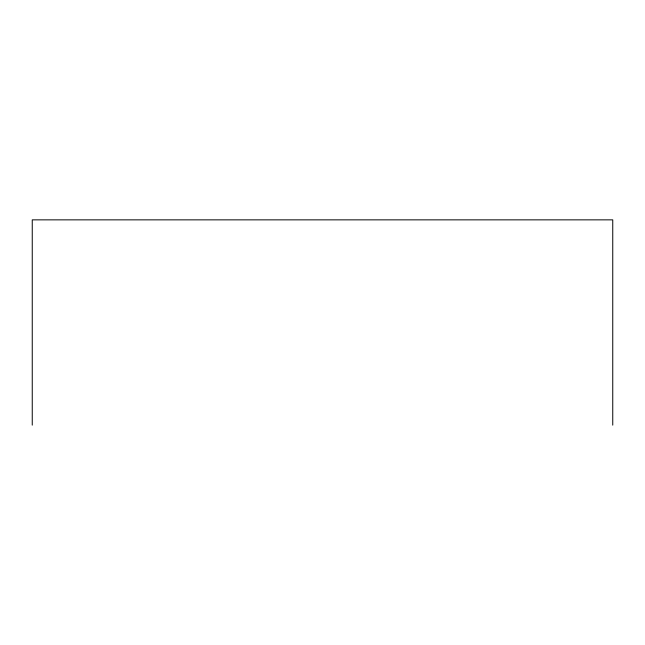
<?xml version="1.0" encoding="UTF-8"?>
<svg xmlns="http://www.w3.org/2000/svg" width="645" height="645" viewBox="0 0 645 645"><rect width="100%" height="100%" fill="white"/><g stroke="black" fill="none" stroke-linecap="round" stroke-linejoin="round"><path stroke-width="0.97" d="M612.75 425.144L612.75 219.856L32.25 219.856L32.25 425.144"/></g></svg>
